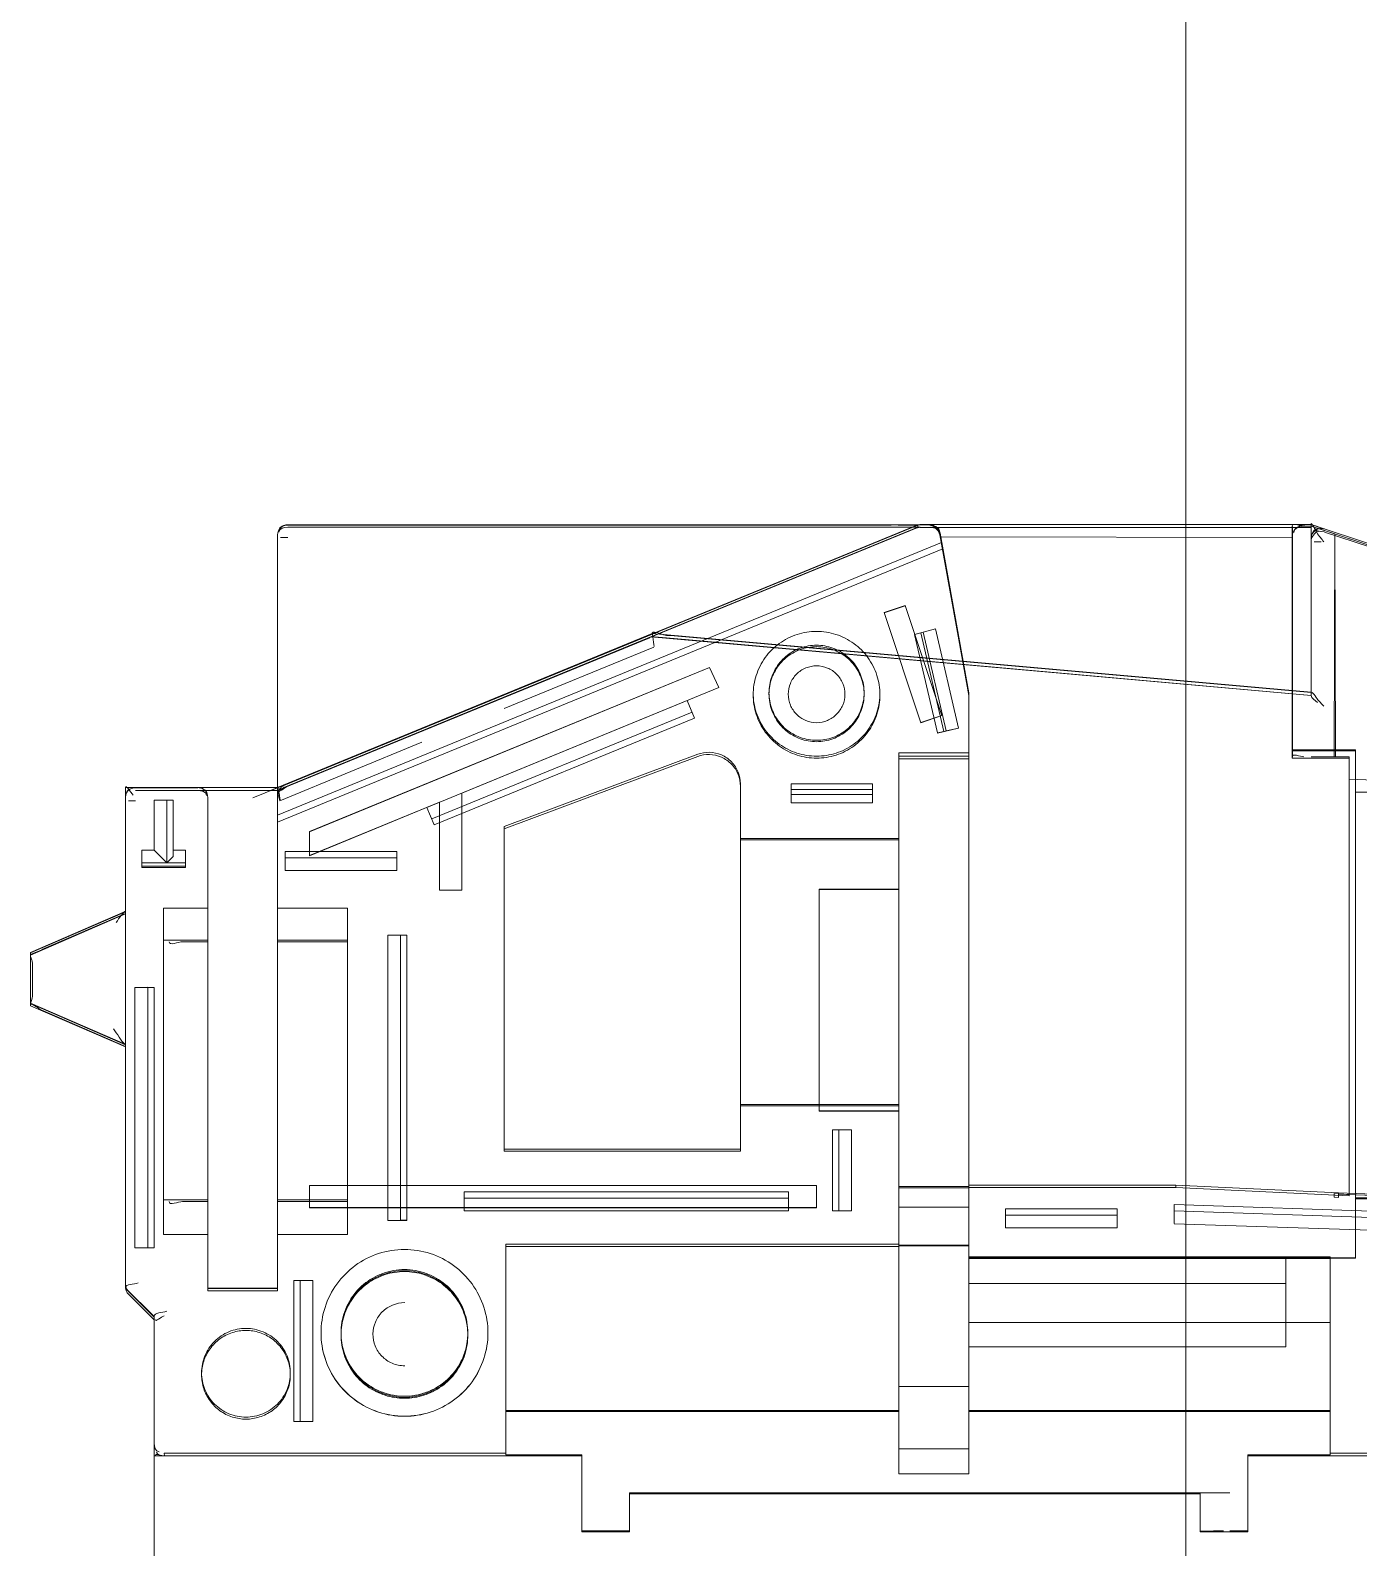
# Model space of a CAD drawing. Header units: millimetres. Extents: x -1052 to 3351, y 0 to 2015.
# Drawn here: x -227.74 to -227.4301, y 1680.6879 to 1681.0421 of the extents above; entities that cross this region are included whole.
import ezdxf

# ---------------------------------------------------------------- set-up
doc = ezdxf.new("R2010")
doc.units = ezdxf.units.MM
doc.layers.add('@ New Renovation', color=7, linetype='Continuous')
for name, color, linetype, lineweight in [('_CGL01-D75-002SOLIDLINE！实线层', 7, 'Continuous', 18), ('AM_CL', 7, 'Continuous', 15), ('ZHA01-E-01-BSOLIDLINE！实线层', 7, 'Continuous', 18)]:
    doc.layers.add(name, color=color, linetype=linetype, lineweight=lineweight)

# ---------------------------------------------------------------- blocks, each defined once
blk = doc.blocks.new('*X870')
at = {"layer": '_CGL01-D75-002SOLIDLINE！实线层', "color": 7, "linetype": 'Continuous'}
blk.add_line((-955.58, 1095.295), (-856.58, 1095.295), dxfattribs=at)
at = {"layer": 'ZHA01-E-01-BSOLIDLINE！实线层', "color": 6, "linetype": 'Continuous'}
for p, q in [((-903.678, 1112.027), (-903.029, 1113.521)), ((-903.672, 1112.021), (-903.024, 1113.521)), ((-903.638, 1112.021), (-902.988, 1113.521)), ((-902.989, 1113.521), (-903.029, 1113.521)), ((-902.189, 1113.521), (-902.98, 1113.521)), ((-902.834, 1113.488), (-902.341, 1113.488)), ((-901.583, 1112.026), (-902.229, 1113.52)), ((-901.572, 1112.021), (-902.224, 1113.521)), ((-902.189, 1113.52), (-901.538, 1112.021)), ((-903.646, 1112.021), (-903.074, 1113.341)), ((-902.117, 1113.341), (-901.546, 1112.021)), ((-905.635, 1109.621), (-905.635, 1112.021)), ((-905.635, 1112.021), (-897.733, 1112.021)), ((-905.468, 1112.021), (-897.749, 1112.021)), ((-905.423, 1111.861), (-905.423, 1111.974)), ((-903.678, 1112.026), (-903.681, 1112.021)), ((-901.583, 1112.026), (-901.581, 1112.021)), ((-897.772, 1112.019), (-897.799, 1112.021)), ((-897.732, 1112.021), (-897.283, 1111.571)), ((-897.68, 1111.974), (-897.276, 1111.571)), ((-897.276, 1111.571), (-897.68, 1111.974)), ((-897.232, 1111.571), (-897.635, 1111.974)), ((-905.628, 1110.881), (-905.628, 1111.861)), ((-905.628, 1110.881), (-905.628, 1111.861)), ((-905.584, 1109.621), (-905.584, 1111.861)), ((-904.642, 1111.763), (-904.642, 1111.571)), ((-904.372, 1111.763), (-904.642, 1111.763)), ((-904.443, 1111.075), (-904.443, 1111.763)), ((-904.393, 1111.763), (-904.393, 1111.075)), ((-904.373, 1111.763), (-904.373, 1111.075)), ((-904.372, 1111.075), (-904.372, 1111.763)), ((-902.478, 1111.871), (-902.48, 1111.671)), ((-902.478, 1111.871), (-902.478, 1111.571)), ((-902.478, 1111.871), (-898.369, 1111.871)), ((-898.37, 1111.671), (-898.369, 1111.871)), ((-898.368, 1111.571), (-898.368, 1111.871)), ((-905.432, 1111.571), (-905.433, 1111.371)), ((-905.432, 1111.571), (-905.432, 1111.271)), ((-905.432, 1111.571), (-904.642, 1111.571)), ((-904.443, 1111.371), (-904.642, 1111.571)), ((-902.479, 1111.571), (-902.48, 1111.671)), ((-902.48, 1111.671), (-898.37, 1111.671)), ((-902.479, 1111.571), (-898.368, 1111.571)), ((-898.37, 1111.671), (-898.369, 1111.571)), ((-897.283, 1111.571), (-888.159, 1111.571)), ((-897.276, 1111.571), (-887.333, 1111.571)), ((-895.207, 1111.566), (-895.087, 1111.566)), ((-895.087, 1111.571), (-895.087, 1111.566)), ((-895.087, 1111.566), (-895.087, 1111.408)), ((-905.433, 1111.271), (-905.433, 1111.371)), ((-905.433, 1111.371), (-904.443, 1111.371)), ((-905.433, 1111.271), (-904.543, 1111.271)), ((-904.642, 1111.271), (-904.642, 1111.075)), ((-904.443, 1111.371), (-904.543, 1111.271)), ((-903.728, 1111.421), (-903.728, 1110.721)), ((-898.578, 1111.421), (-903.728, 1111.421)), ((-903.225, 1111.421), (-903.225, 1110.721)), ((-899.125, 1111.421), (-899.125, 1110.721)), ((-898.578, 1110.721), (-898.578, 1111.421)), ((-895.128, 1111.41), (-895.128, 1106.021)), ((-895.087, 1111.408), (-895.128, 1111.41)), ((-895.087, 1104.821), (-895.087, 1111.408)), ((-904.642, 1111.075), (-904.372, 1111.075)), ((-903.199, 1110.721), (-903.199, 1111.121)), ((-899.099, 1111.121), (-899.099, 1110.721)), ((-905.631, 1110.881), (-905.631, 1109.621)), ((-905.588, 1110.881), (-905.588, 1109.621)), ((-896.365, 1110.821), (-896.397, 1110.821)), ((-897.728, 1110.721), (-905.47, 1110.721)), ((-897.689, 1110.721), (-905.468, 1110.721)), ((-897.73, 1110.721), (-897.73, 1109.621)), ((-897.728, 1109.621), (-897.728, 1110.721)), ((-897.728, 1109.621), (-897.728, 1110.721)), ((-897.689, 1109.621), (-897.689, 1110.721)), ((-905.63, 1109.621), (-905.47, 1110.01)), ((-905.47, 1110.01), (-905.548, 1109.82)), ((-909.775, 1099.521), (-905.626, 1109.621)), ((-897.728, 1109.621), (-909.619, 1109.621)), ((-897.689, 1109.621), (-909.583, 1109.621)), ((-909.578, 1109.574), (-909.578, 1109.461)), ((-909.497, 1099.152), (-905.195, 1109.621)), ((-909.398, 1099.128), (-905.087, 1109.621)), ((-908.061, 1103.715), (-905.635, 1109.621)), ((-905.584, 1109.621), (-907.995, 1103.751)), ((-906.346, 1107.349), (-905.423, 1109.589)), ((-905.868, 1109.621), (-905.63, 1109.621)), ((-905.583, 1109.735), (-905.631, 1109.621)), ((-903.728, 1109.621), (-903.728, 1108.521)), ((-903.225, 1108.521), (-903.225, 1109.621)), ((-903.199, 1108.521), (-903.199, 1109.621)), ((-899.125, 1109.621), (-899.125, 1108.521)), ((-899.099, 1109.621), (-899.099, 1108.521)), ((-898.578, 1108.521), (-898.578, 1109.621)), ((-909.779, 1109.461), (-909.78, 1099.566)), ((-909.775, 1099.521), (-905.666, 1109.521)), ((-909.775, 1099.942), (-909.775, 1109.461)), ((-909.769, 1099.55), (-905.672, 1109.521)), ((-909.743, 1099.521), (-905.634, 1109.521)), ((-909.743, 1109.461), (-909.743, 1099.521)), ((-909.739, 1109.461), (-909.739, 1099.489)), ((-905.654, 1109.461), (-909.578, 1099.91)), ((-904.623, 1109.501), (-904.623, 1107.741)), ((-904.322, 1109.501), (-904.623, 1109.501)), ((-904.622, 1109.501), (-904.622, 1107.741)), ((-904.523, 1109.501), (-904.523, 1107.741)), ((-904.322, 1107.741), (-904.322, 1109.501)), ((-897.855, 1109.365), (-897.855, 1109.265)), ((-895.627, 1109.365), (-897.855, 1109.365)), ((-897.854, 1109.365), (-897.854, 1109.065)), ((-896.365, 1109.421), (-896.397, 1109.421)), ((-895.629, 1109.365), (-895.629, 1109.265)), ((-895.627, 1109.065), (-895.627, 1109.365)), ((-904.936, 1109.121), (-907.528, 1102.812)), ((-907.526, 1102.812), (-904.934, 1109.121)), ((-905.402, 1107.066), (-904.558, 1109.121)), ((-905.4, 1107.066), (-904.556, 1109.121)), ((-904.556, 1109.121), (-904.936, 1109.121)), ((-899.353, 1109.121), (-899.353, 1101.121)), ((-899.001, 1109.121), (-899.353, 1109.121)), ((-899.351, 1101.121), (-899.351, 1109.121)), ((-899.003, 1101.121), (-899.003, 1109.121)), ((-899.001, 1109.121), (-899.001, 1101.121)), ((-897.854, 1109.065), (-897.855, 1109.265)), ((-895.629, 1109.265), (-897.855, 1109.265)), ((-895.629, 1109.265), (-895.628, 1109.065)), ((-897.854, 1109.065), (-895.627, 1109.065)), ((-897.028, 1108.937), (-897.026, 1108.937)), ((-897.026, 1108.621), (-897.007, 1108.621)), ((-896.994, 1108.621), (-897.026, 1108.621)), ((-903.728, 1108.521), (-898.578, 1108.521)), ((-903.302, 1107.881), (-903.303, 1107.681)), ((-903.302, 1107.881), (-903.302, 1107.581)), ((-903.302, 1107.881), (-898.802, 1107.881)), ((-898.803, 1107.681), (-898.802, 1107.881)), ((-898.802, 1107.581), (-898.802, 1107.881)), ((-904.623, 1107.741), (-904.322, 1107.741)), ((-903.303, 1107.581), (-903.303, 1107.681)), ((-903.303, 1107.681), (-898.803, 1107.681)), ((-898.803, 1107.681), (-898.803, 1107.581)), ((-903.303, 1107.581), (-898.802, 1107.581)), ((-905.319, 1107.267), (-907.007, 1103.16)), ((-906.823, 1103.084), (-905.136, 1107.191)), ((-905.042, 1107.153), (-905.319, 1107.267)), ((-906.729, 1103.046), (-905.042, 1107.153)), ((-905.402, 1107.066), (-904.012, 1107.066)), ((-905.042, 1107.153), (-905.043, 1107.153)), ((-904.014, 1106.716), (-904.014, 1107.066)), ((-904.012, 1107.066), (-904.012, 1106.716)), ((-907.212, 1102.661), (-905.546, 1106.716)), ((-905.544, 1106.716), (-907.21, 1102.661)), ((-905.546, 1106.716), (-904.012, 1106.716)), ((-899.253, 1106.681), (-899.253, 1101.561)), ((-898.952, 1106.681), (-899.253, 1106.681)), ((-899.252, 1106.681), (-899.252, 1101.561)), ((-899.153, 1106.681), (-899.153, 1101.561)), ((-898.952, 1101.561), (-898.952, 1106.681)), ((-897.026, 1106.621), (-897.007, 1106.621)), ((-896.994, 1106.621), (-897.026, 1106.621)), ((-897.028, 1106.304), (-897.026, 1106.304)), ((-907.847, 1103.69), (-906.88, 1106.049)), ((-905.018, 1106.049), (-906.157, 1102.995)), ((-906.121, 1102.995), (-904.982, 1106.049)), ((-899.892, 1106.049), (-905.018, 1106.049)), ((-899.928, 1102.321), (-899.928, 1106.049)), ((-899.892, 1106.049), (-899.892, 1102.321)), ((-898.428, 1106.021), (-898.428, 1099.821)), ((-895.102, 1106.021), (-898.428, 1106.021)), ((-898.388, 1099.821), (-898.388, 1106.021)), ((-895.802, 1099.821), (-895.802, 1106.021)), ((-895.788, 1099.821), (-895.788, 1106.021)), ((-895.102, 1106.021), (-895.102, 1104.821)), ((-895.102, 1104.821), (-893.887, 1104.821)), ((-893.902, 1104.821), (-893.902, 1104.071)), ((-893.887, 1104.071), (-893.887, 1104.821)), ((-894.502, 1104.071), (-894.502, 1094.601)), ((-893.887, 1104.071), (-894.502, 1104.071)), ((-894.487, 1095.071), (-894.487, 1104.071)), ((-907.999, 1103.751), (-909.725, 1099.55)), ((-907.135, 1093.321), (-908.061, 1103.715)), ((-908.061, 1103.715), (-908.058, 1103.715)), ((-908.01, 1103.676), (-907.998, 1103.549)), ((-908.007, 1103.676), (-907.084, 1093.321)), ((-907.132, 1093.321), (-908.028, 1103.369)), ((-907.998, 1103.549), (-907.982, 1103.369)), ((-907.982, 1103.369), (-907.086, 1093.321)), ((-907.007, 1103.16), (-906.729, 1103.046)), ((-906.73, 1103.046), (-906.729, 1103.046)), ((-907.528, 1102.812), (-907.21, 1102.661)), ((-907.526, 1102.812), (-907.528, 1102.812)), ((-907.212, 1102.661), (-907.21, 1102.661)), ((-905.689, 1102.321), (-899.892, 1102.321)), ((-904.828, 1102.321), (-904.828, 1099.821)), ((-904.808, 1102.321), (-904.808, 1099.821)), ((-900.628, 1099.821), (-900.628, 1102.321)), ((-900.608, 1102.321), (-900.608, 1099.821)), ((-907.096, 1102.121), (-907.127, 1102.121)), ((-907.128, 1101.871), (-907.106, 1101.871)), ((-905.693, 1101.521), (-905.693, 1100.241)), ((-905.392, 1101.521), (-905.693, 1101.521)), ((-905.692, 1101.521), (-905.692, 1100.241)), ((-905.601, 1100.241), (-905.601, 1101.521)), ((-905.522, 1101.521), (-905.522, 1100.241)), ((-905.392, 1100.241), (-905.392, 1101.521)), ((-899.253, 1101.561), (-898.952, 1101.561)), ((-904.028, 1101.081), (-904.028, 1099.821)), ((-900.525, 1101.081), (-904.028, 1101.081)), ((-904.025, 1101.081), (-904.025, 1099.821)), ((-900.528, 1099.821), (-900.528, 1101.081)), ((-900.525, 1099.821), (-900.525, 1101.081)), ((-899.353, 1101.121), (-899.001, 1101.121)), ((-900.233, 1100.871), (-900.233, 1100.771)), ((-898.952, 1100.871), (-900.233, 1100.871)), ((-900.232, 1100.571), (-900.233, 1100.771)), ((-900.233, 1100.771), (-898.953, 1100.771)), ((-900.232, 1100.871), (-900.232, 1100.571)), ((-898.953, 1100.771), (-898.953, 1100.871)), ((-898.953, 1100.771), (-898.952, 1100.571)), ((-898.952, 1100.571), (-898.952, 1100.871)), ((-900.232, 1100.571), (-898.952, 1100.571)), ((-907.128, 1100.371), (-907.106, 1100.371)), ((-905.693, 1100.241), (-905.392, 1100.241)), ((-908.392, 1100.057), (-908.503, 1099.725)), ((-908.502, 1099.725), (-908.39, 1100.057)), ((-906.655, 1099.475), (-908.392, 1100.057)), ((-908.39, 1100.057), (-908.392, 1100.057)), ((-907.096, 1100.121), (-907.127, 1100.121)), ((-906.181, 1099.821), (-906.181, 1098.721)), ((-906.181, 1099.821), (-896.178, 1099.821)), ((-906.178, 1099.821), (-906.178, 1098.721)), ((-906.128, 1099.821), (-906.128, 1098.721)), ((-898.411, 1099.821), (-906.128, 1099.821)), ((-906.087, 1098.721), (-906.087, 1099.821)), ((-899.339, 1099.821), (-899.339, 1098.721)), ((-899.317, 1099.821), (-899.317, 1098.721)), ((-899.011, 1098.721), (-899.011, 1099.821)), ((-898.411, 1099.821), (-898.411, 1098.721)), ((-898.399, 1098.721), (-898.399, 1099.821)), ((-894.802, 1099.821), (-898.399, 1099.821)), ((-896.181, 1099.821), (-896.181, 1098.721)), ((-896.178, 1098.721), (-896.178, 1099.821)), ((-895.199, 1099.821), (-895.199, 1098.721)), ((-894.802, 1098.721), (-894.802, 1099.821)), ((-909.781, 1099.497), (-909.78, 1099.502)), ((-909.78, 1099.52), (-909.78, 1099.566)), ((-909.78, 1099.502), (-909.78, 1099.52)), ((-909.775, 1099.521), (-909.776, 1099.33)), ((-909.776, 1099.37), (-909.776, 1099.521)), ((-909.775, 1099.521), (-909.775, 1099.644)), ((-909.743, 1099.521), (-909.775, 1099.521)), ((-908.503, 1099.725), (-906.767, 1099.143)), ((-908.502, 1099.725), (-908.503, 1099.725)), ((-908.045, 1099.574), (-908.137, 1099.246)), ((-908.046, 1099.574), (-908.074, 1099.477)), ((-908.045, 1099.574), (-908.046, 1099.574)), ((-908.046, 1099.574), (-906.493, 1099.211)), ((-909.781, 1099.489), (-909.781, 1093.321)), ((-909.739, 1099.33), (-909.738, 1093.621)), ((-909.737, 1093.321), (-909.737, 1099.489)), ((-908.085, 1099.439), (-908.137, 1099.246)), ((-908.074, 1099.477), (-908.085, 1099.439)), ((-908.085, 1099.439), (-906.525, 1099.074)), ((-908.074, 1099.477), (-906.516, 1099.113)), ((-906.768, 1099.143), (-906.657, 1099.475)), ((-906.767, 1099.143), (-906.655, 1099.475)), ((-906.655, 1099.475), (-906.657, 1099.475)), ((-907.089, 1098.721), (-909.738, 1099.197)), ((-907.128, 1098.721), (-909.645, 1099.173)), ((-909.615, 1099.173), (-909.497, 1099.152)), ((-909.579, 1093.621), (-909.588, 1099.168)), ((-907.083, 1098.721), (-909.579, 1099.167)), ((-908.137, 1099.246), (-906.569, 1098.88)), ((-906.768, 1099.143), (-906.767, 1099.143)), ((-906.525, 1099.074), (-906.57, 1098.88)), ((-906.569, 1098.88), (-906.492, 1099.211)), ((-906.516, 1099.113), (-906.525, 1099.074)), ((-906.516, 1099.113), (-906.493, 1099.211)), ((-906.492, 1099.211), (-906.493, 1099.211)), ((-894.802, 1098.721), (-907.128, 1098.721)), ((-907.085, 1098.721), (-896.178, 1098.721)), ((-899.358, 1098.721), (-899.358, 1095.452)), ((-899.319, 1098.721), (-899.319, 1095.452)), ((-898.228, 1098.721), (-898.228, 1093.021)), ((-898.21, 1098.721), (-898.21, 1092.621)), ((-898.204, 1093.721), (-898.204, 1098.721)), ((-898.198, 1093.021), (-898.198, 1098.721)), ((-897.804, 1093.721), (-897.804, 1098.721)), ((-897.188, 1093.021), (-897.188, 1098.721)), ((-896.807, 1093.721), (-896.807, 1098.721)), ((-895.802, 1093.021), (-895.802, 1098.721)), ((-895.788, 1093.021), (-895.788, 1098.721)), ((-898.983, 1098.141), (-898.983, 1096.381)), ((-898.682, 1098.141), (-898.983, 1098.141)), ((-898.982, 1098.141), (-898.982, 1096.381)), ((-898.883, 1098.141), (-898.883, 1096.381)), ((-898.682, 1096.381), (-898.682, 1098.141)), ((-898.983, 1096.381), (-898.682, 1096.381)), ((-899.235, 1092.886), (-899.358, 1095.452)), ((-899.358, 1095.452), (-899.319, 1095.452)), ((-899.319, 1095.452), (-899.189, 1092.721)), ((-899.051, 1095.481), (-898.925, 1091.691)), ((-898.751, 1095.481), (-899.051, 1095.481)), ((-899.05, 1095.481), (-898.924, 1091.691)), ((-898.826, 1091.691), (-898.952, 1095.481)), ((-898.624, 1091.691), (-898.75, 1095.481)), ((-894.501, 1094.858), (-894.5, 1095.028)), ((-894.5, 1095.028), (-894.499, 1095.071)), ((-893.887, 1095.071), (-894.499, 1095.071)), ((-893.901, 1094.858), (-893.9, 1095.028)), ((-893.899, 1095.071), (-893.9, 1095.028)), ((-893.887, 1094.321), (-893.887, 1095.071)), ((-893.902, 1094.601), (-893.902, 1094.321)), ((-895.102, 1094.321), (-895.102, 1093.021)), ((-893.887, 1094.321), (-895.102, 1094.321)), ((-895.087, 1088.482), (-895.087, 1094.321)), ((-909.758, 1093.621), (-909.754, 1093.621)), ((-909.754, 1093.62), (-909.758, 1093.621)), ((-909.738, 1093.621), (-909.754, 1093.62)), ((-906.209, 1093.621), (-909.579, 1093.621)), ((-906.229, 1092.621), (-906.229, 1093.621)), ((-906.209, 1092.621), (-906.209, 1093.621)), ((-906.113, 1093.62), (-906.116, 1093.621)), ((-906.098, 1093.621), (-906.113, 1093.621)), ((-906.098, 1092.721), (-906.098, 1093.621)), ((-898.208, 1092.621), (-898.208, 1093.721)), ((-898.208, 1093.721), (-896.808, 1093.721)), ((-909.454, 1092.321), (-909.785, 1093.321)), ((-909.784, 1093.321), (-907.132, 1093.321)), ((-909.759, 1093.321), (-909.759, 1093.421)), ((-908.146, 1088.43), (-909.759, 1093.321)), ((-909.759, 1093.321), (-909.635, 1092.945)), ((-909.759, 1093.321), (-909.737, 1093.321)), ((-909.515, 1093.321), (-907.084, 1093.321)), ((-909.512, 1093.161), (-909.512, 1093.274)), ((-906.118, 1093.321), (-906.118, 1092.935)), ((-909.664, 1093.11), (-909.43, 1092.4)), ((-906.917, 1093.121), (-907.017, 1093.212)), ((-906.118, 1092.955), (-909.635, 1092.945)), ((-909.635, 1092.945), (-906.118, 1092.935)), ((-908.146, 1088.431), (-909.632, 1092.935)), ((-906.118, 1092.935), (-906.118, 1092.721)), ((-899.236, 1092.886), (-899.22, 1092.886)), ((-899.074, 1088.321), (-899.235, 1092.886)), ((-899.224, 1092.956), (-899.167, 1092.957)), ((-899.22, 1092.886), (-899.224, 1092.956)), ((-899.224, 1092.956), (-899.218, 1092.956)), ((-899.22, 1092.886), (-899.165, 1092.887)), ((-899.214, 1092.886), (-899.218, 1092.886)), ((-899.216, 1092.886), (-899.215, 1092.886)), ((-899.055, 1088.321), (-899.215, 1092.886)), ((-899.165, 1092.887), (-899.167, 1092.957)), ((-895.102, 1093.021), (-898.228, 1093.021)), ((-895.128, 1093.021), (-895.128, 1088.481)), ((-898.208, 1092.621), (-906.229, 1092.621)), ((-906.118, 1092.721), (-899.189, 1092.721)), ((-905.763, 1092.721), (-905.609, 1088.321)), ((-905.559, 1092.621), (-905.559, 1088.321)), ((-899.158, 1088.321), (-899.158, 1092.621)), ((-899.143, 1088.321), (-899.143, 1092.621))]:
    blk.add_line(p, q, dxfattribs=at)
at = {"layer": 'ZHA01-E-01-BSOLIDLINE！实线层', "color": 7, "linetype": 'Continuous'}
for p, q in [((-902.98, 1113.521), (-902.989, 1113.521)), ((-902.988, 1113.521), (-902.983, 1113.521)), ((-902.957, 1113.515), (-902.923, 1113.503)), ((-902.947, 1113.512), (-902.923, 1113.503)), ((-909.754, 1093.621), (-909.754, 1093.613)), ((-909.754, 1093.621), (-906.113, 1093.621)), ((-909.754, 1093.613), (-906.113, 1093.613)), ((-906.113, 1093.613), (-906.113, 1093.621)), ((-909.723, 1093.161), (-909.72, 1093.148)), ((-909.721, 1093.161), (-909.723, 1093.161)), ((-909.716, 1093.123), (-909.72, 1093.148)), ((-909.716, 1093.123), (-909.715, 1093.11)), ((-909.713, 1093.11), (-909.715, 1093.11))]:
    blk.add_line(p, q, dxfattribs=at)
for points in [[(-902.984, 1113.521), (-902.976, 1113.52), (-902.966, 1113.518)], [(-902.957, 1113.515), (-902.966, 1113.518), (-902.974, 1113.52), (-902.98, 1113.521)]]:
    blk.add_lwpolyline(points, dxfattribs=at)
at = {"layer": 'ZHA01-E-01-BSOLIDLINE！实线层', "color": 6, "linetype": 'Continuous'}
for points in [[(-902.923, 1113.503), (-902.91, 1113.499), (-902.896, 1113.495), (-902.881, 1113.492), (-902.866, 1113.49), (-902.85, 1113.489), (-902.834, 1113.488)], [(-903.678, 1112.026), (-903.674, 1112.033), (-903.667, 1112.041), (-903.657, 1112.051), (-903.645, 1112.062), (-903.63, 1112.074), (-903.614, 1112.087)], [(-897.793, 1112.021), (-897.772, 1112.019), (-897.752, 1112.015), (-897.731, 1112.008), (-897.712, 1111.999), (-897.695, 1111.988), (-897.68, 1111.974)], [(-897.686, 1111.974), (-897.701, 1111.988), (-897.719, 1111.999), (-897.738, 1112.008), (-897.758, 1112.015), (-897.778, 1112.019)], [(-897.772, 1112.019), (-897.752, 1112.015), (-897.731, 1112.008), (-897.712, 1111.999), (-897.695, 1111.988), (-897.68, 1111.974)], [(-895.247, 1111.571), (-895.24, 1111.57), (-895.234, 1111.57), (-895.227, 1111.569), (-895.22, 1111.568), (-895.214, 1111.567), (-895.207, 1111.566)], [(-905.631, 1109.613), (-905.636, 1109.604), (-905.642, 1109.593), (-905.648, 1109.579), (-905.672, 1109.521)], [(-908.01, 1103.676), (-908.01, 1103.689), (-908.01, 1103.701), (-908.009, 1103.714), (-908.006, 1103.727), (-908.003, 1103.739), (-907.999, 1103.751)], [(-909.769, 1099.55), (-909.772, 1099.541), (-909.775, 1099.531), (-909.777, 1099.521), (-909.779, 1099.512), (-909.78, 1099.504), (-909.78, 1099.499), (-909.781, 1099.496), (-909.781, 1099.496), (-909.781, 1099.497)], [(-909.739, 1099.489), (-909.739, 1099.5), (-909.738, 1099.51), (-909.736, 1099.52), (-909.733, 1099.53), (-909.73, 1099.54), (-909.727, 1099.55)], [(-909.739, 1099.228), (-909.75, 1099.242), (-909.759, 1099.258), (-909.766, 1099.275), (-909.771, 1099.293), (-909.774, 1099.312), (-909.776, 1099.33)], [(-909.645, 1099.173), (-909.663, 1099.177), (-909.681, 1099.184), (-909.697, 1099.193), (-909.713, 1099.203), (-909.726, 1099.215), (-909.739, 1099.228)], [(-909.561, 1093.321), (-909.571, 1093.32), (-909.582, 1093.319), (-909.592, 1093.318), (-909.602, 1093.315), (-909.612, 1093.312), (-909.622, 1093.308)], [(-909.515, 1093.321), (-909.525, 1093.32), (-909.536, 1093.319), (-909.546, 1093.318), (-909.556, 1093.315), (-909.566, 1093.312), (-909.576, 1093.308)]]:
    blk.add_lwpolyline(points, dxfattribs=at)
for centre, radius, start, end in [((-897.749, 1111.861), 0.16, 44.9996, 89.9994), ((-909.619, 1109.461), 0.16, 90, 179.9999), ((-1005.298, 1099.85), 95.524, 359.87656, 359.99173), ((-909.621, 1099.489), 0.16, 157.6626, 180), ((-876.033, 1094.702), 17.869, 179.5001, 180.0051), ((-962.156, 1089.964), 63.007, 2.50764, 2.65785)]:
    blk.add_arc(centre, radius, start, end, dxfattribs=at)
at = {"layer": 'ZHA01-E-01-BSOLIDLINE！实线层', "color": 7, "linetype": 'Continuous'}
blk.add_arc((-877.823, 1103.653), 33.587, 197.9162, 198.2009, dxfattribs=at)
at = {"layer": 'ZHA01-E-01-BSOLIDLINE！实线层', "color": 6, "linetype": 'Continuous'}
blk.add_ellipse((-903.081, 1113.321), major_axis=(0.087, 0.2), ratio=0.004453, start_param=0, end_param=1.473057, dxfattribs=at)
for points in [[(-902.341, 1113.488), (-902.295, 1113.488), (-902.252, 1113.519), (-902.205, 1113.519)], [(-902.194, 1113.521), (-902.26, 1113.521), (-902.143, 1113.4), (-902.117, 1113.341)], [(-905.635, 1112.021), (-905.692, 1112.021), (-905.555, 1111.939), (-905.514, 1111.899)], [(-905.628, 1111.861), (-905.628, 1111.914), (-905.601, 1112), (-905.547, 1112)], [(-905.628, 1111.861), (-905.628, 1111.914), (-905.601, 1112), (-905.547, 1112)], [(-905.474, 1112.021), (-905.528, 1112.021), (-905.613, 1111.993), (-905.613, 1111.94)], [(-903.614, 1112.087), (-903.577, 1112.116), (-903.541, 1112.143), (-903.502, 1112.168)], [(-897.733, 1112.021), (-897.806, 1112.021), (-897.789, 1111.887), (-897.817, 1111.821)], [(-897.283, 1111.571), (-897.356, 1111.571), (-897.339, 1111.437), (-897.367, 1111.371)], [(-897.298, 1111.411), (-897.278, 1111.457), (-897.189, 1111.551), (-897.239, 1111.551)], [(-895.288, 1111.571), (-895.234, 1111.571), (-895.149, 1111.543), (-895.149, 1111.489)], [(-895.087, 1111.408), (-895.086, 1111.454), (-895.1, 1111.522), (-895.145, 1111.534)], [(-895.087, 1111.408), (-895.087, 1111.456), (-895.134, 1111.551), (-895.087, 1111.551)], [(-903.199, 1111.121), (-903.199, 1111.191), (-903.129, 1111.333), (-903.2, 1111.333)], [(-899.099, 1111.121), (-899.099, 1111.191), (-899.029, 1111.333), (-899.1, 1111.333)], [(-905.631, 1110.881), (-905.631, 1110.821), (-905.59, 1110.733), (-905.531, 1110.733)], [(-905.468, 1110.721), (-905.521, 1110.721), (-905.607, 1110.748), (-905.607, 1110.801)], [(-905.468, 1110.721), (-905.521, 1110.721), (-905.607, 1110.748), (-905.607, 1110.801)], [(-905.588, 1110.881), (-905.588, 1110.827), (-905.561, 1110.742), (-905.508, 1110.742)], [(-909.775, 1109.461), (-909.775, 1109.514), (-909.747, 1109.6), (-909.694, 1109.6)], [(-909.743, 1109.461), (-909.743, 1109.514), (-909.716, 1109.6), (-909.663, 1109.6)], [(-905.666, 1109.521), (-905.643, 1109.576), (-905.578, 1109.621), (-905.519, 1109.621)], [(-905.589, 1109.621), (-905.531, 1109.621), (-905.632, 1109.514), (-905.654, 1109.461)], [(-905.635, 1109.621), (-905.702, 1109.621), (-905.502, 1109.594), (-905.436, 1109.581)], [(-905.486, 1109.621), (-905.546, 1109.621), (-905.612, 1109.576), (-905.634, 1109.521)], [(-905.584, 1109.621), (-905.529, 1109.621), (-905.477, 1109.6), (-905.423, 1109.589)], [(-908.061, 1103.715), (-908.13, 1103.715), (-907.926, 1103.694), (-907.859, 1103.684)], [(-909.78, 1099.37), (-909.78, 1099.323), (-909.761, 1099.274), (-909.731, 1099.238)], [(-909.608, 1099.173), (-909.66, 1099.182), (-909.73, 1099.222), (-909.729, 1099.275)], [(-909.731, 1099.238), (-909.699, 1099.203), (-909.652, 1099.18), (-909.606, 1099.171)], [(-894.502, 1094.601), (-894.502, 1094.665), (-894.502, 1094.728), (-894.502, 1094.792)], [(-909.758, 1093.621), (-909.82, 1093.621), (-909.759, 1093.496), (-909.759, 1093.434)], [(-909.718, 1093.566), (-909.756, 1093.529), (-909.78, 1093.473), (-909.78, 1093.421)], [(-909.759, 1093.421), (-909.759, 1093.488), (-909.725, 1093.594), (-909.658, 1093.594)], [(-909.579, 1093.621), (-909.629, 1093.621), (-909.682, 1093.6), (-909.718, 1093.566)], [(-906.116, 1093.621), (-906.179, 1093.621), (-906.118, 1093.496), (-906.118, 1093.434)], [(-909.563, 1093.321), (-909.616, 1093.321), (-909.702, 1093.293), (-909.702, 1093.24)], [(-909.576, 1093.308), (-909.629, 1093.287), (-909.693, 1093.223), (-909.675, 1093.169)], [(-907.017, 1093.212), (-907.052, 1093.244), (-907.167, 1093.307), (-907.121, 1093.307)], [(-907.084, 1093.321), (-907.035, 1093.321), (-907.011, 1093.255), (-906.975, 1093.222)], [(-909.667, 1093.11), (-909.682, 1093.157), (-909.664, 1093.249), (-909.713, 1093.249)]]:
    blk.add_open_spline(points, degree=3, dxfattribs=at)
for points, knots in [([(-901.583, 1112.024), (-901.603, 1112.069), (-901.702, 1112.121), (-901.781, 1112.182), (-901.825, 1112.211)], [0, 0, 0, 0, 0.1487782, 0.3085049, 0.3085049, 0.3085049, 0.3085049]), ([(-896.397, 1110.821), (-896.487, 1110.821), (-896.671, 1110.785), (-896.904, 1110.63), (-897.061, 1110.396), (-897.116, 1110.12), (-897.06, 1109.845), (-896.904, 1109.611), (-896.671, 1109.457), (-896.487, 1109.421), (-896.397, 1109.421)], [0, 0, 0, 0, 0.271639, 0.547313, 0.822565, 1.097911, 1.373261, 1.648503, 1.924133, 2.195432, 2.195432, 2.195432, 2.195432]), ([(-897.065, 1110.121), (-897.065, 1110.193), (-897.042, 1110.34), (-896.942, 1110.539), (-896.783, 1110.697), (-896.585, 1110.798), (-896.438, 1110.821), (-896.365, 1110.821)], [0, 0, 0, 0, 0.217939, 0.439015, 0.659704, 0.880727, 1.098383, 1.098383, 1.098383, 1.098383]), ([(-896.397, 1109.421), (-896.307, 1109.421), (-896.124, 1109.457), (-895.891, 1109.611), (-895.734, 1109.845), (-895.679, 1110.121), (-895.734, 1110.397), (-895.891, 1110.63), (-896.124, 1110.785), (-896.307, 1110.821), (-896.397, 1110.821)], [0, 0, 0, 0, 0.271639, 0.547313, 0.822565, 1.097911, 1.373261, 1.648503, 1.924133, 2.195432, 2.195432, 2.195432, 2.195432]), ([(-896.365, 1110.821), (-896.293, 1110.821), (-896.146, 1110.798), (-895.948, 1110.697), (-895.789, 1110.538), (-895.688, 1110.34), (-895.665, 1110.193), (-895.665, 1110.121)], [0, 0, 0, 0, 0.217936, 0.439011, 0.659699, 0.880724, 1.098383, 1.098383, 1.098383, 1.098383]), ([(-896.365, 1109.421), (-896.438, 1109.421), (-896.585, 1109.444), (-896.783, 1109.545), (-896.942, 1109.703), (-897.042, 1109.902), (-897.065, 1110.048), (-897.065, 1110.121)], [0, 0, 0, 0, 0.217936, 0.439011, 0.659699, 0.880724, 1.098383, 1.098383, 1.098383, 1.098383]), ([(-895.665, 1110.121), (-895.665, 1110.048), (-895.689, 1109.901), (-895.789, 1109.703), (-895.948, 1109.544), (-896.146, 1109.444), (-896.293, 1109.421), (-896.365, 1109.421)], [0, 0, 0, 0, 0.217939, 0.439015, 0.659704, 0.880727, 1.098383, 1.098383, 1.098383, 1.098383]), ([(-897.026, 1106.304), (-897.163, 1106.304), (-897.438, 1106.348), (-897.811, 1106.537), (-898.108, 1106.833), (-898.299, 1107.207), (-898.364, 1107.621), (-898.299, 1108.035), (-898.108, 1108.409), (-897.81, 1108.705), (-897.438, 1108.894), (-897.162, 1108.937), (-897.026, 1108.937)], [0, 0, 0, 0, 0.409663, 0.823939, 1.237706, 1.651606, 2.065476, 2.479342, 2.893245, 3.307023, 3.721283, 4.130437, 4.130437, 4.130437, 4.130437]), ([(-897.028, 1106.304), (-896.892, 1106.304), (-896.616, 1106.348), (-896.243, 1106.537), (-895.946, 1106.833), (-895.756, 1107.207), (-895.69, 1107.621), (-895.756, 1108.035), (-895.947, 1108.409), (-896.244, 1108.705), (-896.617, 1108.894), (-896.892, 1108.937), (-897.028, 1108.937)], [0, 0, 0, 0, 0.409663, 0.823939, 1.237706, 1.651606, 2.065476, 2.479342, 2.893245, 3.307023, 3.721283, 4.130437, 4.130437, 4.130437, 4.130437]), ([(-897.026, 1108.937), (-896.89, 1108.937), (-896.615, 1108.894), (-896.242, 1108.705), (-895.945, 1108.408), (-895.754, 1108.035), (-895.688, 1107.62), (-895.754, 1107.206), (-895.945, 1106.833), (-896.242, 1106.536), (-896.615, 1106.348), (-896.89, 1106.304), (-897.026, 1106.304)], [0, 0, 0, 0, 0.409663, 0.823939, 1.237706, 1.651606, 2.065476, 2.479342, 2.893245, 3.307023, 3.721283, 4.130437, 4.130437, 4.130437, 4.130437]), ([(-897.026, 1108.621), (-897.141, 1108.621), (-897.374, 1108.58), (-897.681, 1108.404), (-897.91, 1108.132), (-898.031, 1107.798), (-898.031, 1107.443), (-897.909, 1107.109), (-897.68, 1106.837), (-897.374, 1106.661), (-897.141, 1106.621), (-897.026, 1106.621)], [0, 0, 0, 0, 0.345458, 0.69533, 1.044725, 1.39424, 1.743725, 2.093241, 2.442644, 2.792514, 3.137462, 3.137462, 3.137462, 3.137462]), ([(-897.007, 1108.621), (-897.066, 1108.621), (-897.24, 1108.605), (-897.518, 1108.504), (-897.789, 1108.277), (-897.966, 1107.97), (-898.007, 1107.736), (-898.007, 1107.621)], [0, 0, 0, 0, 0.174329, 0.52298, 0.871632, 1.220285, 1.568927, 1.568927, 1.568927, 1.568927]), ([(-897.994, 1107.621), (-897.994, 1107.724), (-897.961, 1107.934), (-897.817, 1108.218), (-897.59, 1108.444), (-897.307, 1108.588), (-897.097, 1108.621), (-896.994, 1108.621)], [0, 0, 0, 0, 0.311341, 0.627165, 0.942434, 1.258182, 1.569119, 1.569119, 1.569119, 1.569119]), ([(-897.026, 1106.621), (-896.912, 1106.621), (-896.679, 1106.661), (-896.372, 1106.837), (-896.143, 1107.109), (-896.021, 1107.443), (-896.021, 1107.799), (-896.143, 1108.132), (-896.372, 1108.404), (-896.679, 1108.58), (-896.912, 1108.621), (-897.026, 1108.621)], [0, 0, 0, 0, 0.345458, 0.69533, 1.044725, 1.39424, 1.743725, 2.093241, 2.442644, 2.792514, 3.137462, 3.137462, 3.137462, 3.137462]), ([(-896.026, 1107.621), (-896.026, 1107.725), (-896.06, 1107.935), (-896.204, 1108.218), (-896.429, 1108.443), (-896.712, 1108.587), (-896.922, 1108.621), (-897.026, 1108.621)], [0, 0, 0, 0, 0.31383, 0.62766, 0.941488, 1.255316, 1.569143, 1.569143, 1.569143, 1.569143]), ([(-896.007, 1107.621), (-896.007, 1107.736), (-896.048, 1107.97), (-896.226, 1108.277), (-896.497, 1108.504), (-896.775, 1108.605), (-896.949, 1108.621), (-897.007, 1108.621)], [0, 0, 0, 0, 0.348653, 0.697306, 1.045956, 1.394606, 1.568927, 1.568927, 1.568927, 1.568927]), ([(-896.994, 1108.621), (-896.89, 1108.621), (-896.68, 1108.588), (-896.397, 1108.444), (-896.17, 1108.217), (-896.026, 1107.934), (-895.994, 1107.724), (-895.994, 1107.621)], [0, 0, 0, 0, 0.311337, 0.627158, 0.942427, 1.258178, 1.569119, 1.569119, 1.569119, 1.569119]), ([(-896.506, 1107.616), (-896.508, 1107.684), (-896.533, 1107.819), (-896.649, 1107.985), (-896.815, 1108.093), (-897.009, 1108.13), (-897.203, 1108.09), (-897.367, 1107.979), (-897.478, 1107.814), (-897.503, 1107.682), (-897.504, 1107.617)], [0, 0, 0, 0, 0.206472, 0.401294, 0.59496, 0.788801, 0.982595, 1.176391, 1.370203, 1.568097, 1.568097, 1.568097, 1.568097]), ([(-898.007, 1107.621), (-898.007, 1107.505), (-897.966, 1107.271), (-897.789, 1106.965), (-897.518, 1106.737), (-897.24, 1106.636), (-897.066, 1106.621), (-897.007, 1106.621)], [0, 0, 0, 0, 0.348652, 0.697303, 1.045952, 1.394601, 1.568927, 1.568927, 1.568927, 1.568927]), ([(-896.994, 1106.621), (-897.097, 1106.621), (-897.307, 1106.654), (-897.591, 1106.798), (-897.817, 1107.024), (-897.961, 1107.308), (-897.994, 1107.517), (-897.994, 1107.621)], [0, 0, 0, 0, 0.311337, 0.627158, 0.942427, 1.258178, 1.569119, 1.569119, 1.569119, 1.569119]), ([(-897.026, 1106.621), (-896.922, 1106.621), (-896.712, 1106.654), (-896.429, 1106.798), (-896.204, 1107.023), (-896.06, 1107.306), (-896.026, 1107.516), (-896.026, 1107.621)], [0, 0, 0, 0, 0.313827, 0.627654, 0.941483, 1.255312, 1.569143, 1.569143, 1.569143, 1.569143]), ([(-897.007, 1106.621), (-896.949, 1106.621), (-896.775, 1106.636), (-896.497, 1106.737), (-896.226, 1106.965), (-896.048, 1107.271), (-896.007, 1107.505), (-896.007, 1107.621)], [0, 0, 0, 0, 0.174323, 0.522972, 0.871623, 1.220274, 1.568927, 1.568927, 1.568927, 1.568927]), ([(-895.994, 1107.621), (-895.994, 1107.517), (-896.027, 1107.307), (-896.171, 1107.024), (-896.397, 1106.797), (-896.681, 1106.653), (-896.89, 1106.621), (-896.994, 1106.621)], [0, 0, 0, 0, 0.311341, 0.627165, 0.942434, 1.258182, 1.569119, 1.569119, 1.569119, 1.569119]), ([(-908.028, 1103.369), (-908.033, 1103.424), (-908.013, 1103.512), (-908.119, 1103.715), (-908.058, 1103.715)], [0, 0, 0, 0, 0.1689928, 0.3569543, 0.3569543, 0.3569543, 0.3569543]), ([(-906.157, 1102.995), (-906.18, 1102.936), (-906.201, 1102.807), (-906.159, 1102.615), (-906.046, 1102.452), (-905.881, 1102.345), (-905.752, 1102.321), (-905.689, 1102.321)], [0, 0, 0, 0, 0.1902464, 0.3845502, 0.5783536, 0.7725844, 0.9624395, 0.9624395, 0.9624395, 0.9624395]), ([(-905.653, 1102.321), (-905.716, 1102.321), (-905.845, 1102.345), (-906.01, 1102.452), (-906.123, 1102.615), (-906.165, 1102.807), (-906.144, 1102.936), (-906.121, 1102.995)], [0, 0, 0, 0, 0.1902439, 0.3845459, 0.5783494, 0.7725819, 0.9624395, 0.9624395, 0.9624395, 0.9624395]), ([(-908.096, 1101.121), (-908.096, 1101.224), (-908.063, 1101.434), (-907.919, 1101.718), (-907.693, 1101.944), (-907.409, 1102.088), (-907.199, 1102.121), (-907.096, 1102.121)], [0, 0, 0, 0, 0.311341, 0.627165, 0.942434, 1.258182, 1.569119, 1.569119, 1.569119, 1.569119]), ([(-906.127, 1101.121), (-906.127, 1101.225), (-906.16, 1101.435), (-906.304, 1101.718), (-906.529, 1101.943), (-906.812, 1102.087), (-907.023, 1102.121), (-907.127, 1102.121)], [0, 0, 0, 0, 0.313831, 0.627661, 0.941489, 1.255317, 1.569144, 1.569144, 1.569144, 1.569144]), ([(-907.096, 1102.121), (-906.993, 1102.121), (-906.783, 1102.088), (-906.499, 1101.944), (-906.273, 1101.717), (-906.129, 1101.434), (-906.096, 1101.224), (-906.096, 1101.121)], [0, 0, 0, 0, 0.311337, 0.627158, 0.942427, 1.258178, 1.569119, 1.569119, 1.569119, 1.569119]), ([(-907.128, 1101.871), (-907.214, 1101.871), (-907.388, 1101.84), (-907.618, 1101.708), (-907.79, 1101.504), (-907.882, 1101.254), (-907.882, 1100.987), (-907.79, 1100.737), (-907.618, 1100.533), (-907.388, 1100.401), (-907.213, 1100.371), (-907.128, 1100.371)], [0, 0, 0, 0, 0.258387, 0.521078, 0.783299, 1.045651, 1.307946, 1.570295, 1.83254, 2.095182, 2.353087, 2.353087, 2.353087, 2.353087]), ([(-907.106, 1101.871), (-907.15, 1101.871), (-907.281, 1101.859), (-907.489, 1101.783), (-907.692, 1101.613), (-907.825, 1101.383), (-907.856, 1101.207), (-907.856, 1101.121)], [0, 0, 0, 0, 0.130742, 0.392229, 0.653717, 0.915206, 1.176696, 1.176696, 1.176696, 1.176696]), ([(-907.128, 1100.371), (-907.042, 1100.371), (-906.868, 1100.401), (-906.637, 1100.533), (-906.465, 1100.737), (-906.374, 1100.987), (-906.374, 1101.254), (-906.466, 1101.505), (-906.638, 1101.709), (-906.868, 1101.84), (-907.042, 1101.871), (-907.128, 1101.871)], [0, 0, 0, 0, 0.258387, 0.521078, 0.783299, 1.045651, 1.307946, 1.570295, 1.83254, 2.095182, 2.353087, 2.353087, 2.353087, 2.353087]), ([(-906.356, 1101.121), (-906.356, 1101.207), (-906.387, 1101.383), (-906.52, 1101.613), (-906.723, 1101.783), (-906.932, 1101.859), (-907.063, 1101.871), (-907.106, 1101.871)], [0, 0, 0, 0, 0.261489, 0.522978, 0.784465, 1.045951, 1.176696, 1.176696, 1.176696, 1.176696]), ([(-906.656, 1101.12), (-906.657, 1101.178), (-906.68, 1101.296), (-906.78, 1101.445), (-906.929, 1101.544), (-907.105, 1101.579), (-907.281, 1101.544), (-907.429, 1101.445), (-907.53, 1101.297), (-907.552, 1101.179), (-907.553, 1101.122)], [0, 0, 0, 0, 0.176592, 0.351981, 0.527344, 0.702703, 0.878064, 1.053425, 1.228779, 1.403012, 1.403012, 1.403012, 1.403012]), ([(-907.096, 1100.121), (-907.2, 1100.121), (-907.409, 1100.154), (-907.693, 1100.298), (-907.919, 1100.524), (-908.063, 1100.808), (-908.096, 1101.017), (-908.096, 1101.121)], [0, 0, 0, 0, 0.311337, 0.627158, 0.942427, 1.258178, 1.569119, 1.569119, 1.569119, 1.569119]), ([(-907.856, 1101.121), (-907.856, 1101.034), (-907.825, 1100.859), (-907.692, 1100.629), (-907.489, 1100.458), (-907.281, 1100.382), (-907.15, 1100.371), (-907.106, 1100.371)], [0, 0, 0, 0, 0.261489, 0.522978, 0.784465, 1.045951, 1.176696, 1.176696, 1.176696, 1.176696]), ([(-907.553, 1101.122), (-907.552, 1101.063), (-907.53, 1100.945), (-907.429, 1100.796), (-907.28, 1100.697), (-907.104, 1100.662), (-906.929, 1100.697), (-906.78, 1100.797), (-906.68, 1100.945), (-906.657, 1101.062), (-906.656, 1101.12)], [0, 0, 0, 0, 0.176592, 0.351981, 0.527344, 0.702703, 0.878064, 1.053425, 1.228779, 1.403012, 1.403012, 1.403012, 1.403012]), ([(-907.127, 1100.121), (-907.023, 1100.121), (-906.812, 1100.154), (-906.529, 1100.298), (-906.304, 1100.523), (-906.16, 1100.806), (-906.127, 1101.016), (-906.127, 1101.121)], [0, 0, 0, 0, 0.313827, 0.627654, 0.941483, 1.255313, 1.569144, 1.569144, 1.569144, 1.569144]), ([(-907.106, 1100.371), (-907.063, 1100.371), (-906.932, 1100.382), (-906.723, 1100.458), (-906.52, 1100.629), (-906.387, 1100.859), (-906.356, 1101.034), (-906.356, 1101.121)], [0, 0, 0, 0, 0.130742, 0.392229, 0.653717, 0.915206, 1.176696, 1.176696, 1.176696, 1.176696]), ([(-906.096, 1101.121), (-906.096, 1101.017), (-906.129, 1100.807), (-906.273, 1100.524), (-906.499, 1100.297), (-906.783, 1100.153), (-906.993, 1100.121), (-907.096, 1100.121)], [0, 0, 0, 0, 0.311341, 0.627165, 0.942434, 1.258182, 1.569119, 1.569119, 1.569119, 1.569119]), ([(-909.578, 1099.91), (-909.606, 1099.842), (-909.656, 1099.722), (-909.705, 1099.602), (-909.727, 1099.55)], [0, 0, 0, 0, 0.2209631, 0.3895967, 0.3895967, 0.3895967, 0.3895967]), ([(-909.612, 1099.173), (-909.658, 1099.181), (-909.744, 1099.232), (-909.776, 1099.325), (-909.776, 1099.37)], [0, 0, 0, 0, 0.141146, 0.2764349, 0.2764349, 0.2764349, 0.2764349]), ([(-909.785, 1093.321), (-909.833, 1093.321), (-909.595, 1093.206), (-909.562, 1093.159), (-909.509, 1093.121)], [0, 0, 0, 0, 0.1464652, 0.3444431, 0.3444431, 0.3444431, 0.3444431])]:
    blk.add_open_spline(points, degree=3, knots=knots, dxfattribs=at)
at = {"layer": 'ZHA01-E-01-BSOLIDLINE！实线层', "color": 7, "linetype": 'Continuous'}
for points in [[(-909.781, 1093.321), (-909.772, 1093.273), (-909.758, 1093.228), (-909.737, 1093.185)], [(-909.622, 1093.308), (-909.677, 1093.286), (-909.721, 1093.22), (-909.721, 1093.161)], [(-909.719, 1093.143), (-909.72, 1093.189), (-909.716, 1093.256), (-909.674, 1093.274)]]:
    blk.add_open_spline(points, degree=3, dxfattribs=at)
blk = doc.blocks.new('1111')
at = {"layer": '@ New Renovation', "color": 0, "xscale": -1.000000000000001, "rotation": 90}
blk.add_blockref('*X870', (742235.8, 28062.846), dxfattribs=at)

msp = doc.modelspace()

# ---------------------------------------------------------------- block references
at = {"layer": 'AM_CL', "xscale": 0.01479181789831161, "yscale": 0.01479181789831161, "zscale": 0.01479181789831161}
msp.add_blockref('1111', (-11190.28576, 1252.3689), dxfattribs=at)

doc.saveas('drawing.dxf')
